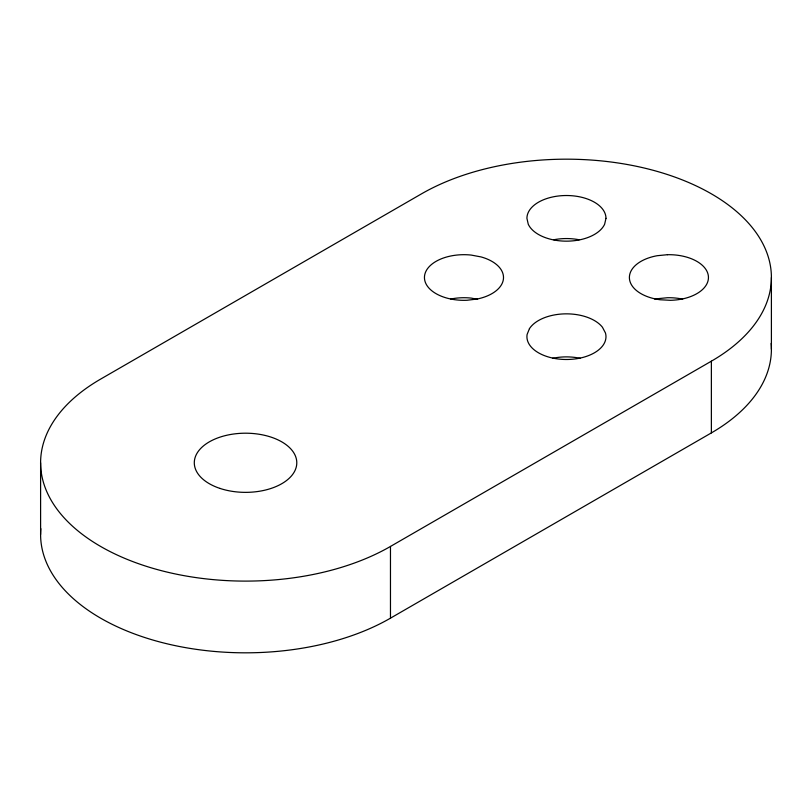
<?xml version="1.0" encoding="UTF-8"?>
<svg xmlns="http://www.w3.org/2000/svg" width="812" height="812" viewBox="0 0 812 812"><rect width="100%" height="100%" fill="white"/><g stroke="black" fill="none" stroke-linecap="round" stroke-linejoin="round"><path stroke-width="1.22" d="M390.47 546.446L711.373 361.178A204.949 118.329 0 0 0 711.373 193.835A204.949 118.329 0 0 0 421.529 193.835L100.627 379.102A204.949 118.329 0 0 0 100.627 546.446A204.949 118.329 0 0 0 390.47 546.446L390.47 618.165A204.949 118.329 0 0 1 162.491 642.668A204.949 118.329 0 0 1 40.844 528.683M390.47 618.165L711.373 432.897A204.949 118.329 0 0 0 771.156 343.415M477.578 299.303L471.173 298.095A39.524 22.817 0 0 0 450.782 299.029M771.4 277.511L771.4 349.221M711.373 361.178L711.373 432.897M40.6 462.779L40.6 534.489M654.827 299.222A39.524 22.817 0 0 1 657.263 298.735L667.434 297.73A39.524 22.817 0 0 1 682.669 299.141M553.754 239.763A39.524 22.817 0 0 1 579.149 239.763M552.505 358.346A39.524 22.817 0 0 1 580.367 358.346M605.975 218.347L604.625 224.254A39.524 22.817 0 0 1 566.451 241.164A39.524 22.817 0 0 1 528.267 224.254L526.927 218.347A39.524 22.817 0 0 1 566.451 195.519A39.524 22.817 0 0 1 605.975 218.347M529.454 328.637L527.11 334.442A39.524 22.817 0 0 0 567.75 359.483A39.524 22.817 0 0 0 605.447 332.95L602.443 327.246A39.524 22.817 0 0 0 565.142 313.858A39.524 22.817 0 0 0 529.454 328.637M477.172 299.019L467.073 300.257A39.524 22.817 0 0 1 424.503 276.313A39.524 22.817 0 0 1 471.173 255.069L480.988 256.907A39.524 22.817 0 0 1 503.45 278.699A39.524 22.817 0 0 1 477.172 299.019M667.434 254.704L657.263 255.699A39.524 22.817 0 0 0 629.422 278.364A39.524 22.817 0 0 0 660.136 299.76L670.418 300.308A39.524 22.817 0 0 0 708.419 276.648A39.524 22.817 0 0 0 667.434 254.704M219.93 488.398A51.237 29.577 0 0 0 296.786 462.779A51.237 29.577 0 0 0 219.93 437.16A51.237 29.577 0 0 0 219.93 488.398"/></g></svg>
